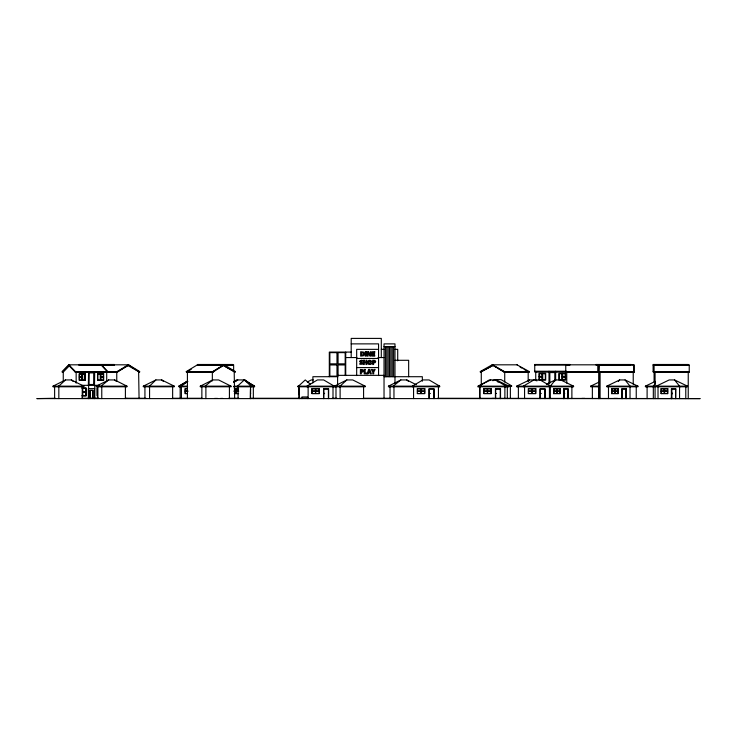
<?xml version="1.0" encoding="UTF-8"?>
<svg xmlns="http://www.w3.org/2000/svg" width="737" height="737" viewBox="0 0 737 737"><rect width="100%" height="100%" fill="white"/><g stroke="black" fill="none" stroke-linecap="round" stroke-linejoin="round"><path stroke-width="1.11" d="M598.776 365.432L598.776 364.815L598.472 372.185L598.785 364.815L599.08 372.185L599.089 371.577L634.235 371.577L634.225 372.185L565.758 372.185L565.758 364.815L633.931 364.815L634.225 372.185M633.931 364.815L633.627 372.065M564.533 393.641L564.201 393.705M564.146 393.521L564.689 393.475M622.59 393.254L622.268 393.447M672.208 393.613L671.766 393.318M324.51 393.595L324.04 393.447L324.566 393.549M429.468 393.521L429.984 393.613L429.57 393.355M495.955 393.457L496.388 393.42M540.571 393.355L540.958 393.558M250.516 393.494L250.516 388.648M429.883 393.328L429.966 393.475M128.606 364.815L117.303 372.185L75.358 372.185L68.79 365.432L68.891 364.815L75.45 371.577L117.137 371.577L128.284 364.815L139.588 372.185L139.744 371.577L128.606 364.815L68.698 364.815L62.129 371.577L62.23 372.185L68.79 365.432L69.711 365.432L63.262 372.065L63.262 380.909M75.358 372.185L75.45 371.577M88.597 371.577L88.376 385.331M94.704 371.577L94.493 385.331M101.181 365.432L101.282 364.815L107.842 371.577L107.749 372.185L101.089 364.815M672.255 393.549L671.702 393.595L672.126 393.254M672.245 393.411L671.702 393.401L672.162 393.715M102.185 364.815L102.019 365.432L101.863 364.815M197.765 364.815L197.599 365.432L197.433 364.815L233.638 364.815L233.638 371.577M197.433 364.815L186.295 371.577L186.461 372.185L212.882 372.185L224.186 364.815L235.324 371.577L235.158 372.185L223.274 365.432L234.956 372.065M672.033 393.282L671.748 393.669L672.181 393.42M492.298 365.432L492.473 364.815L504.421 371.577L529.277 371.577L529.102 372.185L504.246 372.185L492.123 364.815L480.183 371.577L480.358 372.185L493.007 365.432L480.57 372.065M504.246 372.185L504.421 371.577M529.277 371.577L516.987 364.815M324.529 393.475L324.133 393.355M540.949 393.42L540.663 393.291M564.413 393.715L564.395 393.236L564.57 393.705M558.95 380.025L558.95 373.392L565.583 373.392L565.583 380.025L555.283 379.942L549.885 386.778M618.297 381.499L619.651 379.942L625.059 379.942L637.947 386.16L637.947 386.778L606.791 386.778L606.791 386.16L619.651 379.942M655.562 383.047L652.862 386.778M528.208 381.499L529.571 379.942L545.684 380.025L545.684 373.392L539.051 373.392L539.051 380.025M298.982 393.613L299.047 388.648M155.903 379.942L143.31 386.16L143.31 386.778L174.264 386.778L174.264 386.16L161.698 379.942L155.903 379.942L148.874 386.778M65.501 379.942L53.027 386.16L53.027 386.778L83.834 386.778L83.834 386.16L71.388 379.942L65.501 379.942L58.085 386.778M187.216 381.324L181.413 386.16L181.413 398.597M306.887 386.778L306.887 386.16L317.426 379.942L323.672 379.942L334.248 386.16L334.248 386.778L297.803 386.778L305.265 379.942L310.24 384.088M346.851 379.942L334.395 386.16L334.395 386.787L365.165 386.787L365.165 386.16L352.747 379.942L346.851 379.942L339.352 386.787M212.698 379.942L200.28 386.16L200.28 386.778L231.003 386.778L231.003 386.16L218.613 379.942L212.698 379.942L205.116 386.16L205.116 386.778M416.285 384.723L406.769 379.942L400.845 379.942L393.18 386.16L393.18 386.778M108.689 379.942L96.317 386.16L96.317 386.778L126.967 386.778L126.967 386.16L114.622 379.942L108.689 379.942L100.978 386.16L100.978 386.778M117.671 371.512L128.441 365.432M186.461 372.185L191.215 369.301M186.295 371.577L212.717 371.577L223.855 364.815L224.02 365.432M213.242 371.512L215.066 370.407M216.89 369.301L218.714 368.196M220.538 367.09L222.362 365.985M187.843 381.637L180.169 386.16L180.169 398.597M233.638 381.637L236.513 379.942L244.039 379.942L254.578 386.16L254.578 386.778L233.518 386.778M233.924 382.199L237.756 379.942L233.942 382.199M478.764 386.778L478.764 386.16L489.304 379.942L496.167 379.942L509.027 386.16L509.027 386.778L477.862 386.778L477.862 386.16L490.75 379.942M492.878 380.743L494.803 379.61L501.049 379.61L511.616 385.829L511.616 386.446L508.198 386.446M533.864 379.942L523.325 386.16L523.325 386.778M307.338 382.015L311.254 379.942L313.345 379.942M412.324 386.787L412.324 386.16L422.863 379.942L429.109 379.942L439.685 386.16L439.685 386.787L388.454 386.778L388.454 386.16L400.845 379.942M560.7 379.942L573.579 386.16L573.579 386.778L516.683 386.778L516.683 386.16L529.571 379.942M546.384 384.244L555.283 379.942M598.352 386.778L590.669 386.778L590.669 386.16L598.582 382.337M655.35 386.778L645.4 386.778L645.4 386.16L655.294 381.379M656.326 386.16L669.178 379.942L674.595 379.942L687.483 386.16L687.483 386.778L656.326 386.778L656.326 386.16L687.483 386.16M564.312 393.291L564.321 393.595M351.199 343.875L378.56 343.875L378.56 375.584M384.032 346.611L394.977 346.611M378.56 349.347L356.671 349.347L356.671 375.584M381.296 349.347L384.032 349.347M394.977 349.347L397.713 349.347L397.713 360.835M351.199 352.083L329.31 352.083L329.31 376.708M345.727 357.556L356.901 357.556M377.952 357.556L384.032 357.556M356.671 358.477L378.56 358.477M394.977 360.292L408.657 360.292L408.657 376.708M492.123 364.815L517.337 364.815M79.181 365.101L114.336 365.101M534.74 365.101L569.894 365.101L569.894 364.483L534.74 364.483L534.74 371.853L566.596 371.853M653.111 365.101L688.266 365.101L688.266 364.483L653.111 364.483L653.111 371.853L655.377 371.853M565.758 365.432L566.753 365.432M688.238 365.432L689.233 365.432M356.671 367.588L378.56 367.588M534.74 371.245L566.596 371.245M565.758 371.577L597.514 371.577M654.078 371.577L689.233 371.577M534.74 371.734L566.689 371.734M653.111 371.734L654.106 371.734M62.35 372.065L63.262 372.065M75.238 372.065L117.505 372.065M127.694 365.432L139.385 372.065M186.664 372.065L213.085 372.065M504.025 372.065L529.102 372.185M565.758 372.065L634.225 372.065M654.078 372.065L689.233 372.065M654.078 372.185L689.233 372.185L689.233 364.815L654.078 364.815L654.106 381.683M85.013 374.055L82.507 374.055L82.507 380.025L85.013 380.025L85.013 374.055L84.948 380.025M97.781 374.055L100.296 374.055M384.032 375.354L337.601 375.354L337.601 385.322M338.071 376.708L312.893 376.708L312.893 382.918M384.032 376.708L422.338 376.708L422.338 381.213M539.051 376.708L542.368 376.708M562.267 376.708L565.583 376.708M79.209 377.04L82.268 377.04M100.601 377.04L103.659 377.04M93.728 384.502L89.076 384.502L89.14 372.894L93.728 372.894L93.663 384.502M81.715 385.331L99.191 385.331M508.198 385.829L511.616 385.829M53.027 386.16L83.834 386.16M96.317 386.16L126.967 386.16M143.31 386.16L174.264 386.16M187.014 386.16L178.925 386.16L178.925 386.778L187.613 386.778M200.28 386.16L231.003 386.16M234.062 386.16L254.578 386.16L244.039 379.942M297.803 386.16L334.248 386.16M334.395 386.16L365.165 386.16M388.454 386.16L439.685 386.16M478.764 386.16L509.027 386.16M516.683 386.16L573.579 386.16M590.669 386.16L598.131 386.16L598.131 386.778M606.791 386.16L637.947 386.16M645.4 386.16L655.119 386.16M82 387.984L86.192 387.984L86.192 395.944L82 395.944M97.284 388.15L97.348 395.778M82.157 388.316L85.888 388.316M94.751 388.648L88.376 388.648L88.376 398.597M187.281 388.648L185.144 388.648L185.144 393.622L187.281 393.622M234.329 388.648L238.585 388.648M187.262 388.767L185.273 388.767L185.273 393.494L187.262 393.494M235.306 388.767L238.539 388.767M417.418 388.767L424.632 388.767L424.632 393.494L417.418 393.494M528.42 388.767L535.633 388.767L535.633 393.494L528.42 393.494M553.68 388.767L560.056 388.767M611.701 388.767L618.076 388.767M661.236 388.767L667.611 388.767M250.516 389.016L250.267 398.597M299.047 389.016L299.296 398.597M675.7 389.016L671.591 389.016L671.591 398.597M89.997 390.472L92.807 390.472L92.742 398.431M185.273 391.006L187.88 391.006M234.062 391.006L235.803 391.006L235.803 388.767M238.659 391.006L236.052 391.006L236.052 388.767M311.981 391.015L315.464 391.015L315.464 388.767M319.195 391.015L315.712 391.015L315.712 388.767M417.418 391.015L420.901 391.015L420.901 388.767M424.632 391.015L421.149 391.015L421.149 388.767M483.859 391.015L487.341 391.015L487.341 388.767M491.072 391.015L487.59 391.015L487.59 388.767M528.42 391.015L531.902 391.015L531.902 388.767M535.633 391.015L532.151 391.015L532.151 388.767M553.68 391.006L560.056 391.006M611.701 391.006L618.076 391.006M661.236 391.006L667.611 391.006M185.273 391.255L187.88 391.255M234.062 391.255L235.803 391.255L235.803 393.494M238.659 391.255L236.052 391.255L236.052 393.494M311.981 391.255L315.464 391.255L315.464 393.494M319.195 391.255L315.712 391.255L315.712 393.494M417.418 391.264L420.901 391.264L420.901 393.494M424.632 391.264L421.149 391.264L421.149 393.494M483.859 391.255L487.341 391.255L487.341 393.494M491.072 391.255L487.59 391.255L487.59 393.494M528.42 391.255L531.902 391.255L531.902 393.494M535.633 391.255L532.151 391.255L532.151 393.494M553.68 391.255L560.056 391.255M611.701 391.255L618.076 391.255M661.236 391.255L667.611 391.255M85.888 391.633L82.765 391.633L82.765 388.316M85.888 392.296L82.765 392.296L82.83 395.612M235.306 393.494L238.539 393.494M553.68 393.494L560.056 393.494M611.701 393.494L618.076 393.494M661.236 393.494L667.611 393.494M234.329 393.622L238.585 393.622M82.157 395.612L85.888 395.612L85.824 388.316M55.284 398.266L36.85 398.597L700.15 398.597L437.64 398.266M81.65 398.266L98.887 398.266M125.308 398.266L145.99 398.266M172.292 398.266L202.279 398.266M228.71 398.266L238.871 398.266M250.34 398.266L308.812 398.266M332.221 398.266L336.92 398.266M363.166 398.266L390.721 398.266M92.807 398.431L89.997 398.431L90.061 390.472M95.266 398.431L98.251 398.431M124.94 398.431L127.289 398.431M214.568 398.431L217.553 398.431M220.52 398.431L222.869 398.431M491.947 398.431L494.177 398.431M581.843 398.431L584.828 398.431M613.866 398.431L617.551 398.431M670.163 398.431L673.148 398.431M534.979 379.942L536.96 380.9M520.092 367.09L522.045 368.196M523.998 369.301L525.951 370.407M493.983 365.985L495.937 367.09M497.89 368.196L503.749 371.512M540.11 379.942L550.686 386.16L550.686 386.778M495.55 379.942L506.126 386.16L506.126 386.778M114.622 379.942L116.335 381.324M406.769 379.942L408.473 381.324M245.255 379.942L249.401 383.397M71.388 379.942L73.027 381.324M161.698 379.942L163.255 381.324M674.595 379.942L680.021 386.778M625.059 379.942L630.485 386.778M496.167 379.942L498.184 382.273M212.717 371.577L212.882 372.185M117.137 371.577L117.303 372.185M68.698 364.815L68.79 365.432M688.238 372.065L688.238 398.597M686.635 386.16L686.635 386.778M685.779 386.16L685.779 398.597M679.56 386.16L679.56 398.597M675.7 398.597L675.792 388.767L671.379 388.767L671.379 398.597M675.58 389.016L675.58 398.597M671.72 389.016L671.72 398.597M667.593 388.648L667.593 393.622M667.482 388.767L667.482 393.494M664.59 388.767L664.59 391.006M664.59 391.255L664.59 393.494M664.378 388.767L664.47 391.006M664.47 391.255L664.378 393.494M664.249 388.767L664.249 391.006M664.249 391.255L664.249 393.494M661.255 388.648L661.255 393.622M658.021 386.16L658.021 398.597M655.073 372.065L655.073 398.597M653.323 386.16L653.323 398.597M647.104 386.16L647.104 398.597M646.248 386.16L646.248 386.778M636.243 386.16L636.243 398.597M633.23 372.065L633.23 384.226M632.936 364.815L632.936 365.432M632.936 371.577L632.936 372.185M630.024 386.16L630.024 398.597M626.045 389.016L626.045 398.597M622.185 389.016L622.185 398.597M622.056 398.597L622.056 389.016L626.164 389.016L626.164 398.597L626.257 388.767L621.844 388.767L621.844 398.597M618.057 388.648L618.057 393.622M617.947 388.767L617.947 393.494M615.054 388.767L615.054 391.006M615.054 391.255L615.054 393.494M614.934 388.767L614.934 391.006M614.934 391.255L614.934 393.494M614.842 388.767L614.842 391.006M614.842 391.255L614.842 393.494M614.713 388.767L614.713 391.006M614.713 391.255L614.713 393.494M611.83 388.767L611.83 391.006M611.83 391.255L611.83 393.494M611.719 388.648L611.719 393.622M608.486 386.16L608.486 398.597M607.638 386.16L607.638 386.778M600.913 364.815L600.913 365.432M600.065 372.065L600.065 398.597M599.476 372.065L599.467 398.597M598.776 372.065L598.776 398.597M598.582 386.16L598.582 398.597M597.781 364.815L597.781 372.185M592.364 386.16L592.364 398.597M572.732 386.16L572.732 386.778M571.884 386.16L571.884 398.597M568.116 398.597L568.116 388.767L563.694 388.767L563.694 398.597M567.895 398.597L567.895 389.016L563.787 389.016L563.787 398.597M567.776 389.016L567.776 398.597M566.753 372.065L566.753 383.12M563.916 389.016L563.916 398.597M562.267 373.392L562.267 380.025M560.037 388.648L560.037 393.622M557.034 388.767L557.034 391.006M557.034 391.255L557.034 393.494M556.914 388.767L556.914 391.006M556.914 391.255L556.914 393.494M556.693 388.767L556.822 391.006M556.693 391.255L556.822 393.494M555.634 371.245L555.634 380.578M554.804 381.001L554.804 372.563L549.83 372.563L549.83 383.111M553.809 388.767L553.809 393.494M553.699 388.648L553.699 393.622M550.346 386.16L550.346 398.597M550.06 386.16L550.06 386.778M549.443 386.16L549.443 398.597M549.001 371.245L549.001 383.894M545.085 398.597L545.085 388.767L539.991 388.767L539.991 398.597M544.836 398.597L544.836 389.016L540.239 389.016L540.239 398.597M542.368 373.392L542.368 380.025M535.735 371.734L535.735 380.578M528.18 372.065L528.18 380.909M524.569 386.16L524.569 398.597M523.943 386.16L523.943 386.778M518.378 386.16L518.378 398.597M517.531 386.16L517.531 386.778M510.999 385.829L510.999 386.446M510.373 385.829L510.373 398.266M508.171 386.16L508.171 386.778M507.323 386.16L507.323 398.597M505.499 386.16L505.499 386.778M504.882 386.16L504.882 398.597M504.725 372.065L504.725 382.015M500.524 398.597L500.524 388.767L495.43 388.767L495.43 398.597M500.276 398.597L500.276 389.016L495.679 389.016L495.679 398.597M481.279 372.065L481.279 385.331M480.008 386.16L480.008 398.597M479.566 386.16L479.566 398.597M479.382 386.16L479.382 386.778M439.059 386.16L439.059 386.787M438.441 386.16L438.441 398.597M434.084 398.597L434.084 388.767L428.989 388.767L428.989 398.597M433.835 398.597L433.835 389.025L429.238 389.025L429.238 398.597M413.568 386.16L413.568 398.597M412.941 386.16L412.941 386.787M394.977 383.277L394.977 343.875L384.032 343.875L384.032 398.597M393.963 386.16L393.963 398.597M393.613 346.611L393.613 376.708M393.576 386.16L393.576 386.778M392.241 346.611L392.241 376.708M390.877 346.611L390.877 376.708M390.03 386.16L390.03 398.597M389.505 346.611L389.505 376.708M389.237 386.16L389.237 386.778M388.141 346.611L388.141 376.708M386.768 346.611L386.768 376.708M385.405 346.611L385.405 376.708M381.296 357.556L381.296 338.403L351.199 338.403L351.199 357.556M363.581 386.16L363.581 398.597M345.727 352.083L345.727 375.584M345.183 375.041L345.183 364.944L338.071 364.944L338.071 375.041M340.116 386.16L340.116 398.597M339.739 386.16L339.739 386.787M335.989 386.16L335.989 398.597M335.188 386.16L335.188 386.787M333.621 386.16L333.621 386.778M333.004 386.16L333.004 398.597M328.647 398.597L328.647 388.767L323.552 388.767L323.552 398.597M328.398 398.597L328.398 389.016L323.801 389.016L323.801 398.597M308.13 386.16L308.13 398.597M307.504 386.16L307.504 386.778M307.421 398.597L307.421 396.957L301.949 396.957L301.949 398.597M299.047 386.16L299.047 398.597M298.982 393.236L298.982 393.761M298.43 386.16L298.43 386.778M253.961 386.16L253.961 386.778M253.335 386.16L253.335 398.597M251.759 386.778L244.297 379.942L236.835 386.778M251.142 386.16L251.142 386.778M250.58 393.236L250.58 393.761M250.516 386.16L250.516 398.597M238.079 386.16L238.079 398.597M237.461 386.16L237.461 386.778M234.652 398.597L234.209 372.065M229.419 386.16L229.419 398.597M212.339 372.065L212.339 380.909M205.89 386.16L205.89 398.597M205.503 386.16L205.503 386.778M201.864 386.16L201.864 398.597M201.072 386.16L201.072 386.778M198.483 364.815L198.483 365.432M187.41 372.065L187.41 398.597M180.795 386.16L180.795 386.778M179.552 386.16L179.552 386.778M172.642 386.16L172.642 398.597M149.565 386.16L149.565 398.597M144.931 386.16L144.931 398.597M139.072 398.597L138.63 372.065M126.184 386.16L126.184 386.778M125.401 386.16L125.401 398.597M116.759 372.065L116.759 380.909M114.336 365.432L114.336 364.483L79.181 364.483L79.181 365.432M106.708 372.065L106.708 380.909M101.77 386.16L101.77 398.597M101.374 386.16L101.374 386.778M100.601 373.723L100.601 380.356M100.232 374.055L100.296 380.025L97.781 380.025L97.846 374.055M97.883 386.16L97.883 398.597M97.192 387.984L97.192 395.944M97.1 386.16L97.1 386.778M94.751 385.331L94.751 398.597M94.493 388.648L94.493 398.597M92.963 398.597L92.963 390.306L89.905 390.306L89.905 398.597M88.633 385.331L88.633 398.597M83.032 386.16L83.032 386.778M82.572 374.055L82.572 380.025M82.268 373.723L82.268 380.356M82.24 386.16L82.24 398.597M81.899 374.055L81.899 376.708M81.899 377.372L81.899 380.025M79.513 374.055L79.513 376.708M79.513 377.372L79.513 380.025M76.151 372.065L76.151 383.12M58.831 386.16L58.831 398.597M58.463 386.16L58.463 386.778M54.621 386.16L54.621 398.597M53.829 386.16L53.829 386.778M368.73 362.033C370.085 367.45 371.964 358.081 368.73 362.033M363.332 353.917L362.807 355.151L361.591 355.354L361.591 352.507L362.632 352.59A0.967 0.967 0 0 1 363.157 353.06L363.332 353.917M367.8 361.858L368.058 363.673A1.649 1.649 0 0 0 368.924 364.419L370.656 364.419A1.649 1.649 0 0 0 371.522 363.673C373.475 360.863 368.371 358.486 367.8 361.858M364.299 353.889L364.142 354.847A1.806 1.806 0 0 1 363.341 355.796L360.66 356.118L360.66 351.742L363.378 352.065A1.796 1.796 0 0 1 364.152 352.986L364.299 353.889M363.405 370.822L362.963 371.899L361.314 372.268L361.314 373.816L360.393 373.816L360.393 369.458L362.761 369.652L363.405 370.822M375.63 361.572L375.197 362.622L373.595 362.991L373.595 364.502L372.692 364.502L372.692 360.246L375.004 360.439L375.63 361.572M359.923 361.13L359.905 361.397A1.115 1.115 0 0 0 360.153 362.134L361.738 363.359L359.849 363.461L359.849 364.299L362.208 364.225A1.059 1.059 0 0 0 362.595 363.59C362.724 362.282 359.011 360.54 362.309 361.185L362.604 360.485L361.342 360.181L359.923 361.13M362.466 370.849L361.314 371.512L361.314 370.214L362.466 370.849M374.718 361.609L373.595 362.245L373.595 360.983L374.718 361.609M369.237 370.121L368.675 372.01L369.808 372.01L369.237 370.121M368.445 372.784L368.122 373.816L367.127 373.816L368.666 369.44L369.799 369.44L371.347 373.816L370.343 373.816L370.029 372.784L368.445 372.784M374.156 369.458L373.244 371.255L372.342 369.458L371.347 369.458L372.793 372.148L372.793 373.816L373.705 373.816L373.705 372.121L375.151 369.458L374.156 369.458M187.557 381.075L178.925 386.16L187.576 381.075M366.132 351.742L365.202 351.742L365.202 356.118L366.132 356.118L366.132 351.742M368.408 351.742L367.229 351.742L367.229 356.118L368.067 356.118L368.003 352.811L369.937 356.118L371.116 356.118L371.116 351.742L370.278 351.742L370.324 355.022L368.408 351.742M374.737 351.742L372.222 351.742L372.222 356.118L374.737 356.118L374.737 355.354L373.143 355.354L373.143 354.23L374.626 354.23L374.626 353.465L373.143 353.465L373.143 352.507L374.737 352.507L374.737 351.742M336.975 352.627L329.863 352.627L329.863 363.848L336.975 363.848L336.975 352.627M345.183 352.627L338.071 352.627L338.071 363.848L345.183 363.848L345.183 352.627M364.299 360.246L363.396 360.246L363.396 364.502L364.299 364.502L364.299 362.668L365.976 362.668L365.976 364.502L366.879 364.502L366.879 360.246L365.976 360.246L365.976 361.913L364.299 361.913L364.299 360.246M232.643 364.483L197.488 364.483L197.488 365.101L232.643 365.101L232.643 364.483M631.222 364.483L596.067 364.483L596.067 365.101L631.222 365.101L631.222 364.483M336.975 364.944L329.863 364.944L329.863 376.165L336.975 376.165L336.975 364.944M365.156 369.458L364.225 369.458L364.225 373.816L366.915 373.816L366.915 373.051L365.156 373.051L365.156 369.458M85.326 373.723L79.209 373.723L79.209 380.356L85.326 380.356L85.326 373.723M103.659 373.723L97.542 373.723L97.542 380.356L103.659 380.356L103.659 373.723M542.036 373.723L539.383 373.723L539.383 376.377L542.036 376.377L542.036 373.723M545.352 373.723L542.699 373.723L542.699 379.693L545.352 379.693L545.352 373.723M561.935 373.723L559.282 373.723L559.282 379.693L561.935 379.693L561.935 373.723M565.251 373.723L562.598 373.723L562.598 376.377L565.251 376.377L565.251 373.723M81.964 374.055L79.449 374.055L79.449 376.708L81.964 376.708L81.964 374.055M103.346 374.055L100.84 374.055L100.84 376.708L103.346 376.708L103.346 374.055M542.036 377.04L539.383 377.04L539.383 379.693L542.036 379.693L542.036 377.04M565.251 377.04L562.598 377.04L562.598 379.693L565.251 379.693L565.251 377.04M81.964 377.372L79.449 377.372L79.449 380.025L81.964 380.025L81.964 377.372M103.346 377.372L100.84 377.372L100.84 380.025L103.346 380.025L103.346 377.372M319.324 388.648L311.862 388.648L311.862 393.622L319.324 393.622L319.324 388.648M424.761 388.648L417.299 388.648L417.299 393.622L424.761 393.622L424.761 388.648M491.201 388.648L483.739 388.648L483.739 393.622L491.201 393.622L491.201 388.648M535.762 388.648L528.3 388.648L528.3 393.622L535.762 393.622L535.762 388.648M560.157 388.648L553.57 388.648L553.57 393.622L560.157 393.622L560.157 388.648M618.177 388.648L611.59 388.648L611.59 393.622L618.177 393.622L618.177 388.648M667.713 388.648L661.126 388.648L661.126 393.622L667.713 393.622L667.713 388.648M319.195 388.767L311.981 388.767L311.981 393.494L319.195 393.494L319.195 388.767M491.072 388.767L483.859 388.767L483.859 393.494L491.072 393.494L491.072 388.767"/></g></svg>
